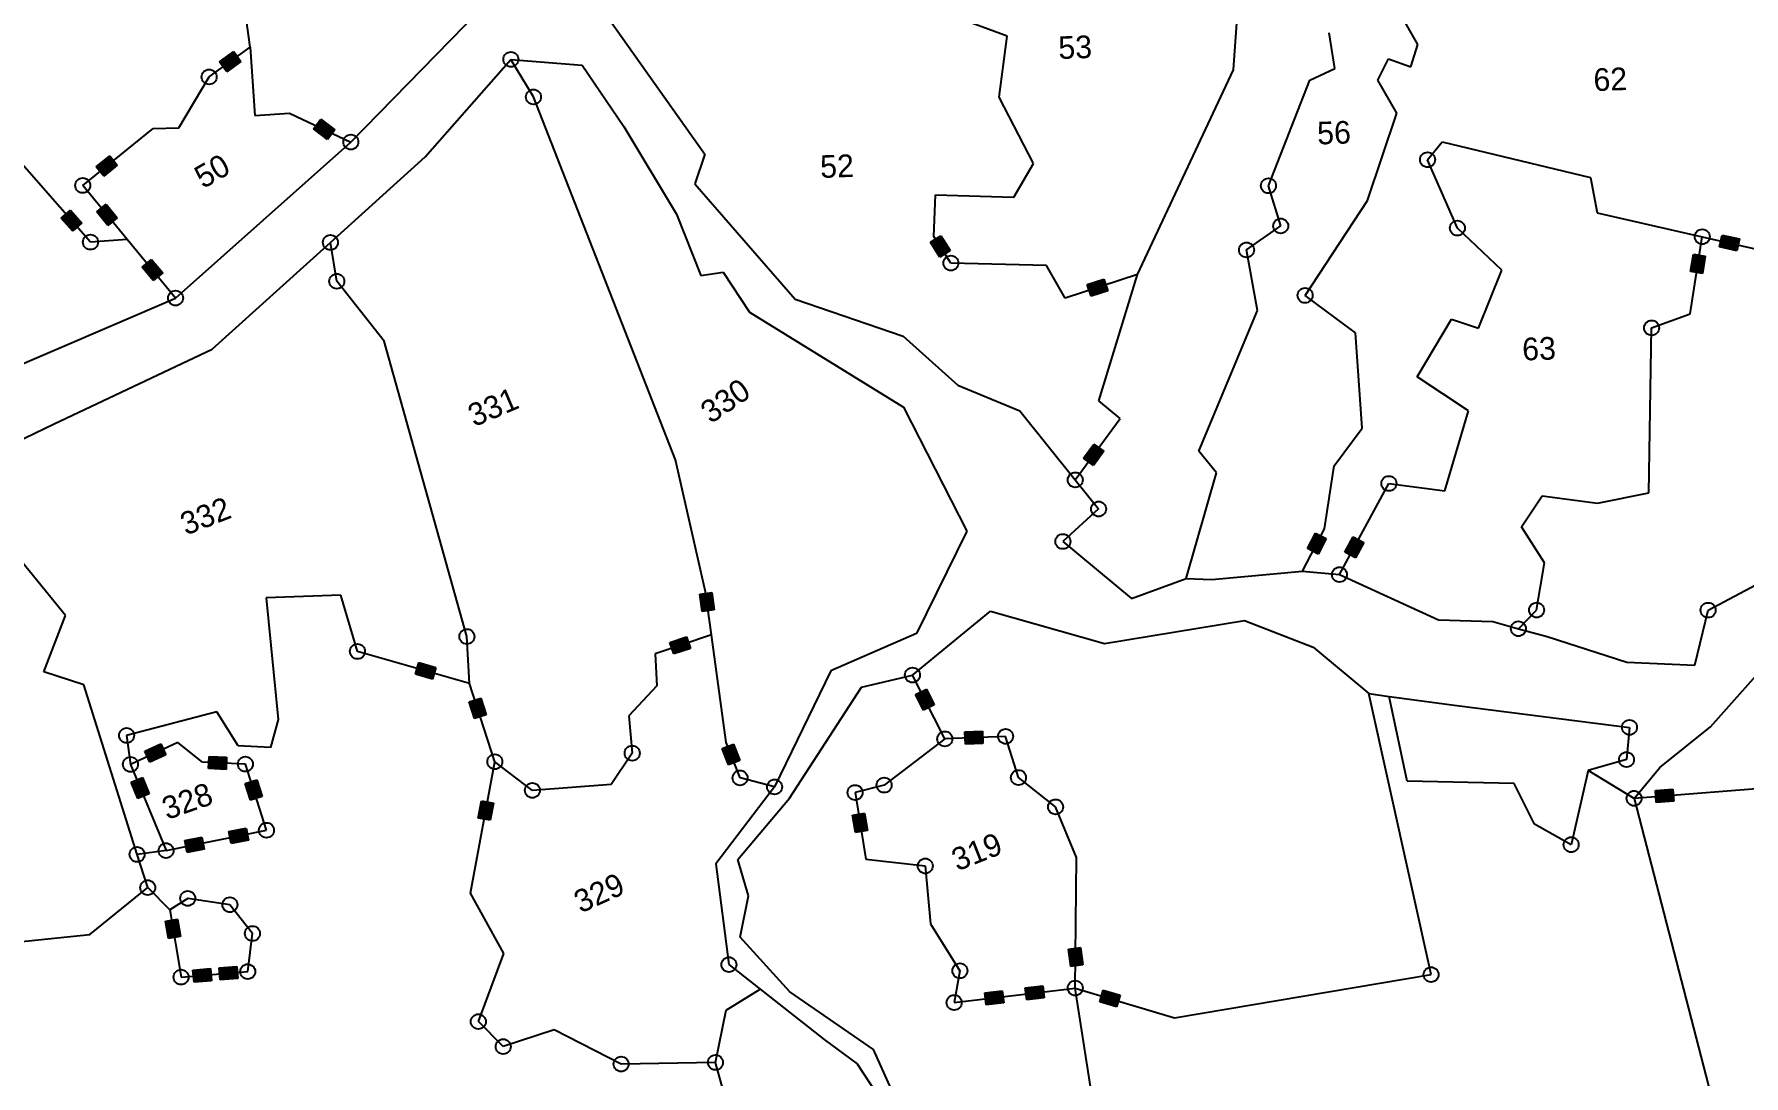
# Model space of a CAD drawing. Header units: metres. Extents: x 315549 to 321517, y 1890879 to 1895671.
# Drawn here: x 318850 to 319519, y 1892364 to 1892772 of the extents above; entities that cross this region are included whole.
import ezdxf

# ---------------------------------------------------------------- set-up
doc = ezdxf.new("R2010")
doc.units = ezdxf.units.M
doc.header["$MEASUREMENT"] = 0
for name, color, linetype in [('LINE_WATER', 4, 'Continuous'), ('OFF', 1, 'Continuous'), ('POLY_PARCEL', 6, 'Continuous'), ('POLY_WATER', 4, 'Continuous'), ('TEXT_PARCEL', 7, 'Continuous')]:
    doc.layers.add(name, color=color, linetype=linetype)
doc.styles.add('TEXT_MAP', font='')
doc.styles.get('TEXT_MAP').set_extended_font_data('Kruti Dev 050')

msp = doc.modelspace()

# ---------------------------------------------------------------- hatches: boundary and pattern name
for points in [[(318931.05, 1892760.99), (318928.27, 1892764.83), (318922.72, 1892760.81), (318925.5, 1892756.97)], [(318964.85, 1892730.45), (318967.72, 1892734.21), (318962.28, 1892738.37), (318959.4, 1892734.61)], [(318882.73, 1892720.39), (318879.75, 1892724.07), (318874.43, 1892719.75), (318877.41, 1892716.07)], [(318865.34, 1892694.58), (318868.9, 1892697.7), (318864.38, 1892702.85), (318860.82, 1892699.72)], [(318879.04, 1892696.82), (318882.7, 1892699.84), (318878.34, 1892705.12), (318874.68, 1892702.11)], [(319204.33, 1892684.48), (319208.33, 1892687.02), (319204.65, 1892692.8), (319200.65, 1892690.25)], [(319515.87, 1892686.95), (319516.91, 1892691.57), (319510.23, 1892693.08), (319509.19, 1892688.46)], [(318896.81, 1892675.28), (318900.47, 1892678.3), (318896.11, 1892683.58), (318892.45, 1892680.56)], [(319497.85, 1892678.79), (319502.53, 1892678.06), (319503.59, 1892684.82), (319498.91, 1892685.56)], [(319269.94, 1892671.32), (319268.48, 1892675.83), (319261.96, 1892673.71), (319263.43, 1892669.2)], [(319268.4, 1892608.54), (319264.58, 1892611.34), (319260.53, 1892605.81), (319264.35, 1892603.01)], [(319348.02, 1892570.46), (319352.23, 1892568.28), (319355.38, 1892574.36), (319351.18, 1892576.54)], [(319362.62, 1892569.09), (319366.78, 1892566.83), (319370.05, 1892572.85), (319365.89, 1892575.11)], [(319111.4, 1892545.81), (319116.09, 1892546.45), (319115.16, 1892553.24), (319110.46, 1892552.59)], [(319106.79, 1892531.43), (319105.28, 1892535.92), (319098.78, 1892533.74), (319100.29, 1892529.25)], [(319005.95, 1892519.41), (319007.25, 1892523.97), (319000.66, 1892525.85), (318999.36, 1892521.29)], [(319197.92, 1892507.24), (319202.15, 1892509.38), (319199.05, 1892515.49), (319194.82, 1892513.35)], [(319022.39, 1892504.04), (319026.89, 1892505.49), (319024.79, 1892512.01), (319020.28, 1892510.56)], [(318901.7, 1892489.84), (318899.71, 1892494.14), (318893.49, 1892491.27), (318895.48, 1892486.97)], [(319121.69, 1892485.86), (319126.1, 1892487.58), (319123.62, 1892493.96), (319119.2, 1892492.24)], [(319221.18, 1892494.28), (319220.98, 1892499.02), (319214.14, 1892498.74), (319214.33, 1892494)], [(318925.25, 1892484.12), (318925.46, 1892488.85), (318918.62, 1892489.15), (318918.41, 1892484.42)], [(318890.8, 1892472.76), (318895.18, 1892474.56), (318892.57, 1892480.89), (318888.19, 1892479.09)], [(318934.81, 1892472.04), (318939.32, 1892473.49), (318937.24, 1892480.01), (318932.72, 1892478.57)], [(319491.26, 1892471.64), (319490.89, 1892476.36), (319484.06, 1892475.82), (319484.43, 1892471.1)], [(319023.85, 1892465.06), (319028.5, 1892464.2), (319029.75, 1892470.94), (319025.09, 1892471.8)], [(319171.32, 1892459.41), (319176, 1892460.18), (319174.89, 1892466.94), (319170.22, 1892466.17)], [(318933.99, 1892456.48), (318933.05, 1892461.12), (318926.34, 1892459.76), (318927.28, 1892455.11)], [(318916.72, 1892452.97), (318915.78, 1892457.61), (318909.07, 1892456.25), (318910.01, 1892451.6)], [(318902.74, 1892417.94), (318907.42, 1892418.71), (318906.3, 1892425.47), (318901.62, 1892424.7)], [(319255.47, 1892407.04), (319260.17, 1892407.67), (319259.27, 1892414.46), (319254.57, 1892413.83)], [(318929.81, 1892402.33), (318929.42, 1892407.06), (318922.59, 1892406.48), (318922.99, 1892401.76)], [(318919.54, 1892401.48), (318919.15, 1892406.2), (318912.32, 1892405.63), (318912.72, 1892400.9)], [(319229.29, 1892392.86), (319228.73, 1892397.57), (319221.93, 1892396.75), (319222.49, 1892392.05)], [(319245.09, 1892394.75), (319244.53, 1892399.45), (319237.72, 1892398.64), (319238.29, 1892393.94)], [(319273.4, 1892391.24), (319274.77, 1892395.78), (319268.21, 1892397.75), (319266.84, 1892393.22)]]:
    msp.add_hatch(color=256).paths.add_polyline_path(points)

# ---------------------------------------------------------------- linework, layer by layer
for p, q in [((318922.72, 1892760.81), (318928.27, 1892764.83)), ((318925.5, 1892756.97), (318922.72, 1892760.81)), ((318931.05, 1892760.99), (318925.5, 1892756.97)), ((318928.27, 1892764.83), (318931.05, 1892760.99)), ((318959.4, 1892734.61), (318962.28, 1892738.37)), ((318964.85, 1892730.45), (318959.4, 1892734.61)), ((318962.28, 1892738.37), (318967.72, 1892734.21)), ((318967.72, 1892734.21), (318964.85, 1892730.45)), ((318874.43, 1892719.75), (318879.75, 1892724.07)), ((318879.75, 1892724.07), (318882.73, 1892720.39)), ((318877.41, 1892716.07), (318874.43, 1892719.75)), ((318882.73, 1892720.39), (318877.41, 1892716.07)), ((318860.82, 1892699.72), (318864.38, 1892702.85)), ((318864.38, 1892702.85), (318868.9, 1892697.7)), ((318874.68, 1892702.11), (318878.34, 1892705.12)), ((318879.04, 1892696.82), (318874.68, 1892702.11)), ((318878.34, 1892705.12), (318882.7, 1892699.84)), ((318865.34, 1892694.58), (318860.82, 1892699.72)), ((318868.9, 1892697.7), (318865.34, 1892694.58)), ((318882.7, 1892699.84), (318879.04, 1892696.82)), ((319200.65, 1892690.25), (319204.65, 1892692.8)), ((319204.33, 1892684.48), (319200.65, 1892690.25)), ((319204.65, 1892692.8), (319208.33, 1892687.02)), ((319509.19, 1892688.46), (319510.23, 1892693.08)), ((319515.87, 1892686.95), (319509.19, 1892688.46)), ((319510.23, 1892693.08), (319516.91, 1892691.57)), ((319516.91, 1892691.57), (319515.87, 1892686.95)), ((318892.45, 1892680.56), (318896.11, 1892683.58)), ((318896.81, 1892675.28), (318892.45, 1892680.56)), ((318896.11, 1892683.58), (318900.47, 1892678.3)), ((319208.33, 1892687.02), (319204.33, 1892684.48)), ((319497.85, 1892678.79), (319498.91, 1892685.56)), ((319498.91, 1892685.56), (319503.59, 1892684.82)), ((319503.59, 1892684.82), (319502.53, 1892678.06)), ((318900.47, 1892678.3), (318896.81, 1892675.28)), ((319261.96, 1892673.71), (319268.48, 1892675.83)), ((319263.43, 1892669.2), (319261.96, 1892673.71)), ((319268.48, 1892675.83), (319269.94, 1892671.32)), ((319502.53, 1892678.06), (319497.85, 1892678.79)), ((319269.94, 1892671.32), (319263.43, 1892669.2)), ((319260.53, 1892605.81), (319264.58, 1892611.34)), ((319268.4, 1892608.54), (319264.35, 1892603.01)), ((319264.58, 1892611.34), (319268.4, 1892608.54)), ((319264.35, 1892603.01), (319260.53, 1892605.81)), ((319348.02, 1892570.46), (319351.18, 1892576.54)), ((319351.18, 1892576.54), (319355.38, 1892574.36)), ((319355.38, 1892574.36), (319352.23, 1892568.28)), ((319362.62, 1892569.09), (319365.89, 1892575.11)), ((319365.89, 1892575.11), (319370.05, 1892572.85)), ((319352.23, 1892568.28), (319348.02, 1892570.46)), ((319366.78, 1892566.83), (319362.62, 1892569.09)), ((319370.05, 1892572.85), (319366.78, 1892566.83)), ((319110.46, 1892552.59), (319115.16, 1892553.24)), ((319111.4, 1892545.81), (319110.46, 1892552.59)), ((319115.16, 1892553.24), (319116.09, 1892546.45)), ((319116.09, 1892546.45), (319111.4, 1892545.81)), ((319098.78, 1892533.74), (319105.28, 1892535.92)), ((319100.29, 1892529.25), (319098.78, 1892533.74)), ((319105.28, 1892535.92), (319106.79, 1892531.43)), ((319106.79, 1892531.43), (319100.29, 1892529.25)), ((318999.36, 1892521.29), (319000.66, 1892525.85)), ((319005.95, 1892519.41), (318999.36, 1892521.29)), ((319000.66, 1892525.85), (319007.25, 1892523.97)), ((319007.25, 1892523.97), (319005.95, 1892519.41)), ((319194.82, 1892513.35), (319199.05, 1892515.49)), ((319197.92, 1892507.24), (319194.82, 1892513.35)), ((319199.05, 1892515.49), (319202.15, 1892509.38)), ((319020.28, 1892510.56), (319024.79, 1892512.01)), ((319022.39, 1892504.04), (319020.28, 1892510.56)), ((319024.79, 1892512.01), (319026.89, 1892505.49)), ((319202.15, 1892509.38), (319197.92, 1892507.24)), ((319026.89, 1892505.49), (319022.39, 1892504.04)), ((318893.49, 1892491.27), (318899.71, 1892494.14)), ((318899.71, 1892494.14), (318901.7, 1892489.84)), ((319119.2, 1892492.24), (319123.62, 1892493.96)), ((319123.62, 1892493.96), (319126.1, 1892487.58)), ((319214.14, 1892498.74), (319220.98, 1892499.02)), ((319214.33, 1892494), (319214.14, 1892498.74)), ((319221.18, 1892494.28), (319214.33, 1892494)), ((319220.98, 1892499.02), (319221.18, 1892494.28)), ((318895.48, 1892486.97), (318893.49, 1892491.27)), ((318901.7, 1892489.84), (318895.48, 1892486.97)), ((318918.41, 1892484.42), (318918.62, 1892489.15)), ((318918.62, 1892489.15), (318925.46, 1892488.85)), ((318925.46, 1892488.85), (318925.25, 1892484.12)), ((319121.69, 1892485.86), (319119.2, 1892492.24)), ((319126.1, 1892487.58), (319121.69, 1892485.86)), ((318888.19, 1892479.09), (318892.57, 1892480.89)), ((318892.57, 1892480.89), (318895.18, 1892474.56)), ((318925.25, 1892484.12), (318918.41, 1892484.42)), ((318932.72, 1892478.57), (318937.24, 1892480.01)), ((318937.24, 1892480.01), (318939.32, 1892473.49)), ((318890.8, 1892472.76), (318888.19, 1892479.09)), ((318895.18, 1892474.56), (318890.8, 1892472.76)), ((318934.81, 1892472.04), (318932.72, 1892478.57)), ((318939.32, 1892473.49), (318934.81, 1892472.04)), ((319484.06, 1892475.82), (319490.89, 1892476.36)), ((319484.43, 1892471.1), (319484.06, 1892475.82)), ((319490.89, 1892476.36), (319491.26, 1892471.64)), ((319023.85, 1892465.06), (319025.09, 1892471.8)), ((319025.09, 1892471.8), (319029.75, 1892470.94)), ((319029.75, 1892470.94), (319028.5, 1892464.2)), ((319170.22, 1892466.17), (319174.89, 1892466.94)), ((319174.89, 1892466.94), (319176, 1892460.18)), ((319491.26, 1892471.64), (319484.43, 1892471.1)), ((318926.34, 1892459.76), (318933.05, 1892461.12)), ((318933.05, 1892461.12), (318933.99, 1892456.48)), ((319028.5, 1892464.2), (319023.85, 1892465.06)), ((319171.32, 1892459.41), (319170.22, 1892466.17)), ((319176, 1892460.18), (319171.32, 1892459.41)), ((318909.07, 1892456.25), (318915.78, 1892457.61)), ((318910.01, 1892451.6), (318909.07, 1892456.25)), ((318915.78, 1892457.61), (318916.72, 1892452.97)), ((318927.28, 1892455.11), (318926.34, 1892459.76)), ((318933.99, 1892456.48), (318927.28, 1892455.11)), ((318916.72, 1892452.97), (318910.01, 1892451.6)), ((318901.62, 1892424.7), (318906.3, 1892425.47)), ((318902.74, 1892417.94), (318901.62, 1892424.7)), ((318906.3, 1892425.47), (318907.42, 1892418.71)), ((318907.42, 1892418.71), (318902.74, 1892417.94)), ((319254.57, 1892413.83), (319259.27, 1892414.46)), ((319255.47, 1892407.04), (319254.57, 1892413.83)), ((319259.27, 1892414.46), (319260.17, 1892407.67)), ((318922.59, 1892406.48), (318929.42, 1892407.06)), ((318922.99, 1892401.76), (318922.59, 1892406.48)), ((318929.42, 1892407.06), (318929.81, 1892402.33)), ((319260.17, 1892407.67), (319255.47, 1892407.04)), ((318912.32, 1892405.63), (318919.15, 1892406.2)), ((318912.72, 1892400.9), (318912.32, 1892405.63)), ((318919.54, 1892401.48), (318912.72, 1892400.9)), ((318919.15, 1892406.2), (318919.54, 1892401.48)), ((318929.81, 1892402.33), (318922.99, 1892401.76)), ((319221.93, 1892396.75), (319228.73, 1892397.57)), ((319222.49, 1892392.05), (319221.93, 1892396.75)), ((319228.73, 1892397.57), (319229.29, 1892392.86)), ((319237.72, 1892398.64), (319244.53, 1892399.45)), ((319238.29, 1892393.94), (319237.72, 1892398.64)), ((319245.09, 1892394.75), (319238.29, 1892393.94)), ((319244.53, 1892399.45), (319245.09, 1892394.75)), ((319266.84, 1892393.22), (319268.21, 1892397.75)), ((319273.4, 1892391.24), (319266.84, 1892393.22)), ((319268.21, 1892397.75), (319274.77, 1892395.78)), ((319274.77, 1892395.78), (319273.4, 1892391.24)), ((319229.29, 1892392.86), (319222.49, 1892392.05))]:
    msp.add_line(p, q)
for centre in [(319036.59, 1892761.8), (318918.63, 1892754.93), (319045.44, 1892747.08), (318974.03, 1892729.46), (319394.98, 1892722.54), (318869.21, 1892712.47), (319332.8, 1892712.35), (319337.58, 1892696.66), (319406.65, 1892695.79), (319502.39, 1892692.43), (318872.24, 1892690.31), (318966.04, 1892690.18), (319324.22, 1892687.27), (319208.64, 1892682.13), (318968.55, 1892674.99), (318905.51, 1892668.46), (319347.13, 1892669.47), (319482.59, 1892656.78), (319257.26, 1892597.34), (319379.88, 1892595.92), (319266.39, 1892585.95), (319252.42, 1892573.24), (319360.54, 1892560.3), (319437.63, 1892546.43), (319504.68, 1892546.38), (319430.52, 1892539.14), (319019.4, 1892536.06), (318976.63, 1892530.24), (319193.61, 1892520.99), (318886.38, 1892497.37), (319230.03, 1892497.02), (319473.95, 1892500.55), (319084.03, 1892490.45), (319206.26, 1892496.04), (318887.88, 1892486.07), (318932.79, 1892486.16), (319030.33, 1892487.12), (319472.78, 1892487.94), (319126.19, 1892480.8), (319139.69, 1892477.23), (319182.52, 1892477.95), (319235.05, 1892480.93), (319045.01, 1892475.9), (319171.16, 1892475.07), (319475.74, 1892472.79), (319249.57, 1892469.45), (318941.04, 1892460.33), (318890.44, 1892450.84), (318901.77, 1892452.34), (319451.13, 1892454.67), (319198.61, 1892446.33), (318894.62, 1892437.86), (318910.25, 1892433.65), (318926.75, 1892431.17), (318935.56, 1892419.93), (318933.71, 1892405.04), (319121.85, 1892407.75), (319212.17, 1892405.34), (319396.37, 1892403.86), (318907.64, 1892402.86), (319257.25, 1892398.59), (319209.9, 1892392.93), (319023.88, 1892385.46), (319033.59, 1892375.68), (319079.69, 1892368.87), (319116.58, 1892369.49)]:
    msp.add_circle(centre, 2.93)
at = {"layer": 'LINE_WATER'}
for p, q in [((319120.77, 1892389.97), (319134.07, 1892398.13)), ((319116.58, 1892369.49), (319120.77, 1892389.97)), ((319127.66, 1892329.93), (319116.58, 1892369.49))]:
    msp.add_line(p, q, dxfattribs=at)
at = {"layer": 'OFF'}
for p, q in [((319346.12, 1892561.66), (319360.54, 1892560.3)), ((319475.74, 1892472.79), (319457.85, 1892483.72))]:
    msp.add_line(p, q, dxfattribs=at)
at = {"layer": 'POLY_PARCEL'}
for p, q in [((319230.66, 1892770.83), (319155.86, 1892798.53)), ((318934.67, 1892766.53), (318931.88, 1892786.73)), ((319319.15, 1892757.66), (319320.88, 1892781.6)), ((319391.19, 1892767.67), (319383.73, 1892780.61)), ((319227.48, 1892747.04), (319230.66, 1892770.83)), ((319358.76, 1892758.26), (319356.57, 1892772.16)), ((319388.51, 1892758.91), (319391.19, 1892767.67)), ((318872.24, 1892690.31), (318807.86, 1892763.6)), ((318918.63, 1892754.93), (318934.67, 1892766.53)), ((318934.67, 1892766.53), (318936.47, 1892739.79)), ((319045.44, 1892747.08), (319036.59, 1892761.8)), ((319375.59, 1892753.72), (319379.71, 1892762.06)), ((319379.71, 1892762.06), (319388.51, 1892758.91)), ((318906.82, 1892734.99), (318918.63, 1892754.93)), ((319281.61, 1892677.62), (319319.15, 1892757.66)), ((319349.01, 1892753.7), (319358.76, 1892758.26)), ((319332.8, 1892712.35), (319349.01, 1892753.7)), ((319383.05, 1892740.78), (319375.59, 1892753.72)), ((318936.47, 1892739.79), (318950.11, 1892740.77)), ((318950.11, 1892740.77), (318974.03, 1892729.46)), ((319100.92, 1892605.16), (319045.44, 1892747.08)), ((319240.92, 1892721.12), (319227.48, 1892747.04)), ((319371.58, 1892706.65), (319383.05, 1892740.78)), ((318869.21, 1892712.47), (318896.71, 1892734.78)), ((318896.71, 1892734.78), (318906.82, 1892734.99)), ((319394.98, 1892722.54), (319400.77, 1892729.52)), ((319400.77, 1892729.52), (319458.69, 1892715.6)), ((319233.29, 1892707.93), (319240.92, 1892721.12)), ((319406.65, 1892695.79), (319394.98, 1892722.54)), ((319458.69, 1892715.6), (319461.34, 1892701.73)), ((318886.63, 1892691.35), (318869.21, 1892712.47)), ((319202, 1892692.54), (319202.61, 1892708.82)), ((319202.61, 1892708.82), (319233.29, 1892707.93)), ((319337.58, 1892696.66), (319332.8, 1892712.35)), ((319347.13, 1892669.47), (319371.58, 1892706.65)), ((319461.34, 1892701.73), (319502.39, 1892692.43)), ((319324.22, 1892687.27), (319337.58, 1892696.66)), ((319424, 1892679.35), (319406.65, 1892695.79)), ((318886.63, 1892691.35), (318872.24, 1892690.31)), ((318905.51, 1892668.46), (318886.63, 1892691.35)), ((318968.55, 1892674.99), (318966.04, 1892690.18)), ((319208.64, 1892682.13), (319202, 1892692.54)), ((319328.48, 1892663.56), (319324.22, 1892687.27)), ((319497.66, 1892662.29), (319502.39, 1892692.43)), ((319502.39, 1892692.43), (319524.79, 1892687.35)), ((319245.99, 1892681.21), (319208.64, 1892682.13)), ((319253.34, 1892668.4), (319245.99, 1892681.21)), ((318987.07, 1892651.65), (318968.55, 1892674.99)), ((319281.61, 1892677.62), (319253.34, 1892668.4)), ((319266.46, 1892628.31), (319281.61, 1892677.62)), ((319414.89, 1892656.64), (319424, 1892679.35)), ((319366.78, 1892654.8), (319347.13, 1892669.47)), ((319305.51, 1892608.51), (319328.48, 1892663.56)), ((319482.59, 1892656.78), (319497.66, 1892662.29)), ((319369.47, 1892617.58), (319366.78, 1892654.8)), ((319390.91, 1892637.65), (319404.38, 1892660.25)), ((319404.38, 1892660.25), (319414.89, 1892656.64)), ((319481.5, 1892592.33), (319482.59, 1892656.78)), ((319019.4, 1892536.06), (318987.07, 1892651.65)), ((319410.98, 1892624.37), (319390.91, 1892637.65)), ((319274.86, 1892621.37), (319266.46, 1892628.31)), ((319257.26, 1892597.34), (319274.86, 1892621.37)), ((319401.78, 1892593.07), (319410.98, 1892624.37)), ((319358.42, 1892602.83), (319369.47, 1892617.58)), ((319312.54, 1892600.1), (319305.51, 1892608.51)), ((319112.72, 1892553.6), (319100.92, 1892605.16)), ((319354.72, 1892578.23), (319358.42, 1892602.83)), ((319300.58, 1892558.83), (319312.54, 1892600.1)), ((319360.54, 1892560.3), (319379.88, 1892595.92)), ((319379.88, 1892595.92), (319401.78, 1892593.07)), ((319431.76, 1892578.91), (319439.84, 1892591.16)), ((319439.84, 1892591.16), (319461.49, 1892588.28)), ((319461.49, 1892588.28), (319481.5, 1892592.33)), ((319346.12, 1892561.66), (319354.72, 1892578.23)), ((319440.73, 1892564.91), (319431.76, 1892578.91)), ((318862.42, 1892544.36), (318840.26, 1892571.56)), ((319437.63, 1892546.43), (319440.73, 1892564.91)), ((319115.04, 1892536.7), (319112.72, 1892553.6)), ((318970.14, 1892552.23), (318940.93, 1892551.25)), ((318940.93, 1892551.25), (318945.66, 1892503.61)), ((318976.63, 1892530.24), (318970.14, 1892552.23)), ((318854.04, 1892522.24), (318862.42, 1892544.36)), ((319430.52, 1892539.14), (319437.63, 1892546.43)), ((319020.45, 1892517.74), (319019.4, 1892536.06)), ((319115.04, 1892536.7), (319092.99, 1892529.3)), ((319120.81, 1892494.64), (319115.04, 1892536.7)), ((319020.45, 1892517.74), (318976.63, 1892530.24)), ((319092.99, 1892529.3), (319093.69, 1892516.84)), ((318869.59, 1892517.15), (318854.04, 1892522.24)), ((319206.26, 1892496.04), (319193.61, 1892520.99)), ((318890.44, 1892450.84), (318869.59, 1892517.15)), ((319030.33, 1892487.12), (319020.45, 1892517.74)), ((319093.69, 1892516.84), (319082.7, 1892505.1)), ((319396.37, 1892403.86), (319372.06, 1892513.76)), ((318921.68, 1892506.67), (318886.38, 1892497.37)), ((318930.01, 1892493.35), (318921.68, 1892506.67)), ((319386.98, 1892479.5), (319380.05, 1892512.67)), ((318945.66, 1892503.61), (318942.65, 1892492.66)), ((319082.7, 1892505.1), (319084.03, 1892490.45)), ((318886.38, 1892497.37), (318887.88, 1892486.07)), ((318906.43, 1892494.64), (318887.88, 1892486.07)), ((318915.99, 1892486.89), (318906.43, 1892494.64)), ((318942.65, 1892492.66), (318930.01, 1892493.35)), ((319126.19, 1892480.8), (319120.81, 1892494.64)), ((319206.26, 1892496.04), (319182.52, 1892477.95)), ((319230.03, 1892497.02), (319206.26, 1892496.04)), ((319235.05, 1892480.93), (319230.03, 1892497.02)), ((318932.79, 1892486.16), (318915.99, 1892486.89)), ((319020.82, 1892435.64), (319030.33, 1892487.12)), ((319045.01, 1892475.9), (319030.33, 1892487.12)), ((319084.03, 1892490.45), (319075.76, 1892478.18)), ((318887.88, 1892486.07), (318901.77, 1892452.34)), ((318941.04, 1892460.33), (318932.79, 1892486.16)), ((319139.69, 1892477.23), (319126.19, 1892480.8)), ((319249.57, 1892469.45), (319235.05, 1892480.93)), ((319457.85, 1892483.72), (319451.13, 1892454.67)), ((319075.76, 1892478.18), (319045.01, 1892475.9)), ((319182.52, 1892477.95), (319171.16, 1892475.07)), ((319171.16, 1892475.07), (319175.44, 1892448.95)), ((319428.89, 1892478.61), (319386.98, 1892479.5)), ((319436.84, 1892462.75), (319428.89, 1892478.61)), ((319549.43, 1892478.6), (319475.74, 1892472.79)), ((319257.75, 1892449.71), (319249.57, 1892469.45)), ((319475.74, 1892472.79), (319515.82, 1892317.76)), ((318901.77, 1892452.34), (318941.04, 1892460.33)), ((319451.13, 1892454.67), (319436.84, 1892462.75)), ((318901.77, 1892452.34), (318890.44, 1892450.84)), ((318894.62, 1892437.86), (318890.44, 1892450.84)), ((319175.44, 1892448.95), (319198.61, 1892446.33)), ((319257.25, 1892398.59), (319257.75, 1892449.71)), ((319198.61, 1892446.33), (319200.63, 1892423.71)), ((318871.95, 1892419.57), (318894.62, 1892437.86)), ((318894.62, 1892437.86), (318903.27, 1892429.25)), ((318910.25, 1892433.65), (318903.27, 1892429.25)), ((318926.75, 1892431.17), (318910.25, 1892433.65)), ((319033.86, 1892412.12), (319020.82, 1892435.64)), ((318903.27, 1892429.25), (318907.64, 1892402.86)), ((318935.56, 1892419.93), (318926.75, 1892431.17)), ((318933.71, 1892405.04), (318935.56, 1892419.93)), ((319200.63, 1892423.71), (319212.17, 1892405.34)), ((318839.15, 1892416.09), (318871.95, 1892419.57)), ((319023.88, 1892385.46), (319033.86, 1892412.12)), ((318907.64, 1892402.86), (318933.71, 1892405.04)), ((319212.17, 1892405.34), (319209.9, 1892392.93)), ((319296.01, 1892386.9), (319396.37, 1892403.86)), ((319209.9, 1892392.93), (319257.25, 1892398.59)), ((319257.25, 1892398.59), (319296.01, 1892386.9)), ((319269.92, 1892317.01), (319257.25, 1892398.59)), ((319033.59, 1892375.68), (319023.88, 1892385.46)), ((319053.49, 1892382.21), (319033.59, 1892375.68)), ((319079.69, 1892368.87), (319053.49, 1892382.21)), ((319116.58, 1892369.49), (319079.69, 1892368.87))]:
    msp.add_line(p, q, dxfattribs=at)
at = {"layer": 'POLY_WATER'}
for p, q in [((318974.03, 1892729.46), (319037.69, 1892794.71)), ((319074.61, 1892778.04), (319112.47, 1892724.77)), ((319003.14, 1892723.66), (319036.59, 1892761.8)), ((319036.59, 1892761.8), (319064.47, 1892759.58)), ((319064.47, 1892759.58), (319080.77, 1892735.53)), ((319080.77, 1892735.53), (319101.4, 1892701.31)), ((318905.51, 1892668.46), (318974.03, 1892729.46)), ((318966.04, 1892690.18), (319003.14, 1892723.66)), ((319112.47, 1892724.77), (319108.46, 1892713.11)), ((319108.46, 1892713.11), (319147.71, 1892667.97)), ((319101.4, 1892701.31), (319110.89, 1892677.27)), ((318919.79, 1892648.45), (318966.04, 1892690.18)), ((319110.89, 1892677.27), (319119.64, 1892678.62)), ((319119.64, 1892678.62), (319129.91, 1892662.92)), ((318800.37, 1892623.24), (318905.51, 1892668.46)), ((319147.71, 1892667.97), (319189.97, 1892653.59)), ((319129.91, 1892662.92), (319190.06, 1892625.82)), ((318858, 1892619.31), (318919.79, 1892648.45)), ((319189.97, 1892653.59), (319211.32, 1892634.35)), ((319211.32, 1892634.35), (319235.58, 1892624.36)), ((319190.06, 1892625.82), (319214.93, 1892577.22)), ((319235.58, 1892624.36), (319257.26, 1892597.34)), ((318824.67, 1892603.11), (318858, 1892619.31)), ((319257.26, 1892597.34), (319266.39, 1892585.95)), ((319266.39, 1892585.95), (319252.42, 1892573.24)), ((319214.93, 1892577.22), (319195.16, 1892537.2)), ((319504.68, 1892546.38), (319562.61, 1892577.18)), ((319252.42, 1892573.24), (319279.23, 1892550.97)), ((319310.64, 1892558.44), (319346.12, 1892561.66)), ((319360.54, 1892560.3), (319399.31, 1892542.59)), ((319279.23, 1892550.97), (319300.58, 1892558.83)), ((319300.58, 1892558.83), (319310.64, 1892558.44)), ((319193.61, 1892520.99), (319224.08, 1892546.02)), ((319224.08, 1892546.02), (319268.74, 1892533.35)), ((319268.74, 1892533.35), (319323.46, 1892542.34)), ((319323.46, 1892542.34), (319350.21, 1892531.88)), ((319399.31, 1892542.59), (319420.48, 1892541.9)), ((319420.48, 1892541.9), (319430.52, 1892539.14)), ((319499.53, 1892524.86), (319504.68, 1892546.38)), ((319195.16, 1892537.2), (319161.74, 1892522.6)), ((319430.52, 1892539.14), (319441.82, 1892536.05)), ((319441.82, 1892536.05), (319472.94, 1892526.07)), ((319350.21, 1892531.88), (319372.06, 1892513.76)), ((319505.62, 1892500.77), (319531.82, 1892530.26)), ((319161.74, 1892522.6), (319139.69, 1892477.23)), ((319173.69, 1892516.21), (319193.61, 1892520.99)), ((319472.94, 1892526.07), (319499.53, 1892524.86)), ((319145.59, 1892472.86), (319173.69, 1892516.21)), ((319372.06, 1892513.76), (319380.05, 1892512.67)), ((319380.05, 1892512.67), (319406.45, 1892509.07)), ((319406.45, 1892509.07), (319473.95, 1892500.55)), ((319473.95, 1892500.55), (319472.78, 1892487.94)), ((319485.77, 1892484.84), (319505.62, 1892500.77)), ((319472.78, 1892487.94), (319457.85, 1892483.72)), ((319475.74, 1892472.79), (319485.77, 1892484.84)), ((319139.69, 1892477.23), (319116.77, 1892447.17)), ((319125.39, 1892448.87), (319145.59, 1892472.86)), ((319116.77, 1892447.17), (319121.85, 1892407.75)), ((319129.51, 1892434.6), (319125.39, 1892448.87)), ((319126.3, 1892418.56), (319129.51, 1892434.6)), ((319145.68, 1892397.07), (319126.3, 1892418.56)), ((319121.85, 1892407.75), (319159.09, 1892378.43)), ((319178.35, 1892374.51), (319145.68, 1892397.07)), ((319159.09, 1892378.43), (319171.97, 1892368.91)), ((319185.32, 1892359.17), (319178.35, 1892374.51)), ((319171.97, 1892368.91), (319187.55, 1892345.3))]:
    msp.add_line(p, q, dxfattribs=at)

# ---------------------------------------------------------------- texts
at = {"layer": 'TEXT_PARCEL', "style": 'TEXT_MAP'}
for s, rotation, p in [('53', 1.9302, (319250.79, 1892761.91)), ('62', 1.9302, (319460, 1892749.37)), ('56', 1.9302, (319351.98, 1892728.49)), ('50', 30.10899, (318916.28, 1892711.01)), ('52', 1.9302, (319157.67, 1892715.4)), ('63', 1.9302, (319432.14, 1892644.01)), ('330', 34.35945, (319114.75, 1892619.06)), ('331', 23.00395, (319022.25, 1892617.94)), ('332', 21.34118, (318909.56, 1892575.52)), ('328', 19.42918, (318902.21, 1892464.27)), ('319', 21.55469, (319211.15, 1892444.19)), ('329', 24.51721, (319063.91, 1892427.7))]:
    msp.add_text(s, height=8.859, rotation=rotation, dxfattribs=at).set_placement(p)

doc.saveas('drawing.dxf')
